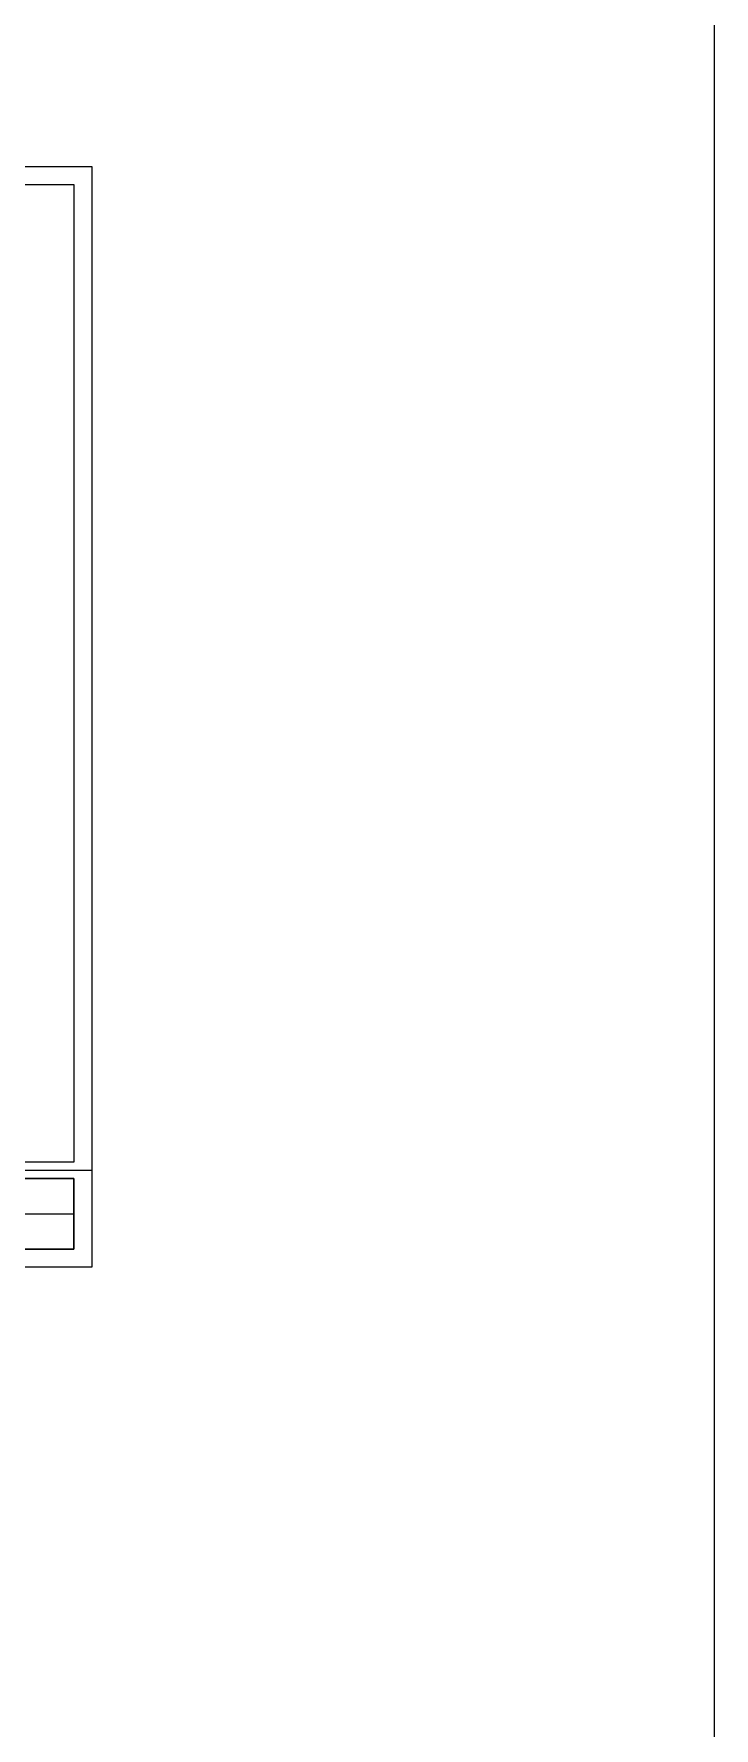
# Model space of a CAD drawing. Header units: millimetres. Extents: x 61345 to 69644, y 9491 to 29385.
# Drawn here: x 67755 to 69644, y 19960 to 24660 of the extents above; entities that cross this region are included whole.
import ezdxf

# ---------------------------------------------------------------- set-up
doc = ezdxf.new("R2010")
doc.units = ezdxf.units.MM

msp = doc.modelspace()

# ---------------------------------------------------------------- linework, layer by layer
msp.add_line((67290.5, 21386.8), (67866.2, 21386.8))
at = {"color": 3, "linetype": 'ByBlock'}
msp.add_lwpolyline([(69644, 9491.3), (61345, 9491.3), (61345, 29385.2), (69644, 29385.2)], close=True, dxfattribs=at)
for points in [[(67915.9, 24292.2), (67915.9, 21239.1), (63639.6, 21239.1), (63639.6, 24292.2)], [(67866.2, 21484.7), (67290.5, 21484.7), (67290.5, 21288.9), (67866.2, 21288.9)]]:
    msp.add_lwpolyline(points, close=True)
for points in [[(63689.3, 21530.6), (63689.3, 24242.5), (67866.2, 24242.5), (67866.2, 21530.6)], [(67866.2, 21530.6), (63689.3, 21530.6)], [(67267.6, 21239.1), (67267.6, 21507.6), (67915.9, 21507.6)], [(67866.2, 21484.7), (67866.2, 21288.9), (67290.5, 21288.9)], [(67290.5, 21484.7), (67866.2, 21484.7), (67866.2, 21288.9), (67290.5, 21288.9)]]:
    msp.add_lwpolyline(points)

doc.saveas('drawing.dxf')
